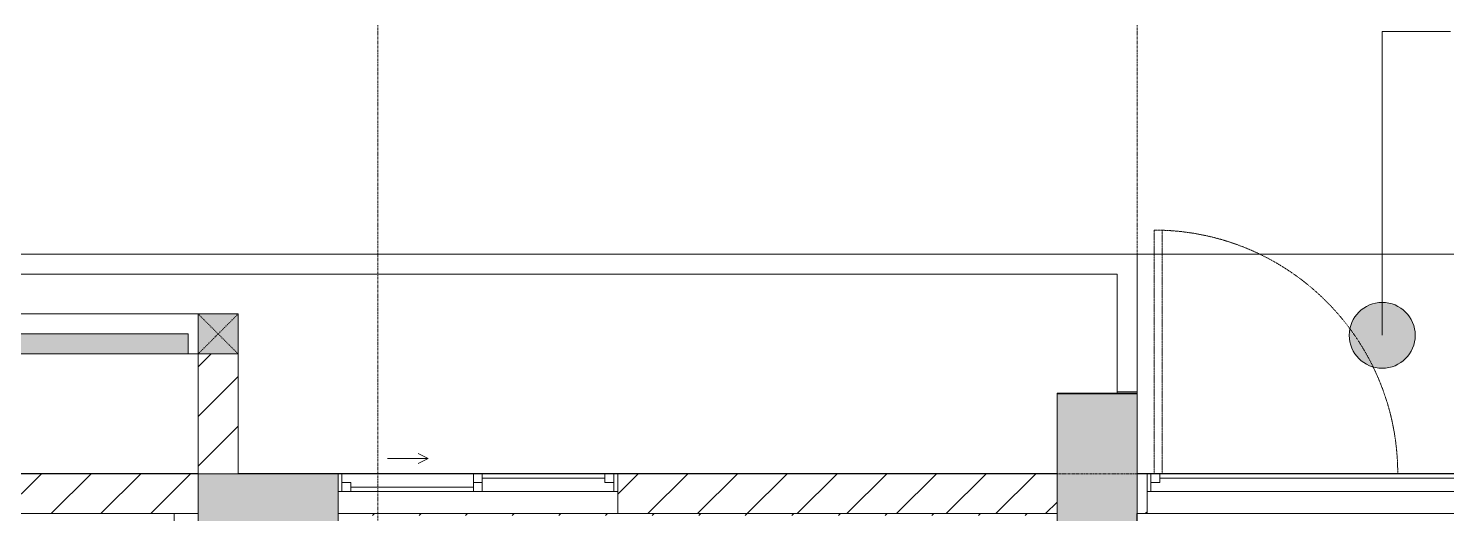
# Model space of a CAD drawing. Header units: millimetres. Extents: x -24439 to 198341, y -52871 to 149926.
# Drawn here: x 37103 to 44202, y 78037 to 80467 of the extents above; entities that cross this region are included whole.
import ezdxf

# ---------------------------------------------------------------- set-up
doc = ezdxf.new("R2010")
doc.units = ezdxf.units.MM
for name, pattern in [('Dash', [6, 3, -3]), ('Grid Line', [22.225, 12.7, -3.175, 3.175, -3.175]), ('NET VAN', [1.06, 0.53, -0.53]), ('Overhead', [3.96875, 2.38125, -1.5875])]:
    doc.linetypes.add(name, pattern=pattern)
for name, color, linetype, lineweight in [('0-1', 7, 'Continuous', 5), ('A-ANNO-NOTE', 131, 'Continuous', 9), ('A-DETL-GENF-2', 9, 'NET VAN', 9), ('A-DOOR', 31, 'Continuous', 9), ('A-FLOR', 192, 'Continuous', 9), ('A-GLAZ', 151, 'Continuous', 9), ('A-GLAZ-CWMG', 51, 'Continuous', 9), ('A-WALL', 113, 'Continuous', 9), ('A-WALL-3', 113, 'Continuous', 18), ('A-WALL-PATT-2', 9, 'Continuous', 9), ('A-WALL-PATT-3', 111, 'Continuous', 9), ('G-IMPT', 8, 'Continuous', 9), ('I-WALL-1', 253, 'Continuous', 18), ('M-EQPM', 50, 'Continuous', 9), ('S-COLS', 52, 'Continuous', 9), ('S-COLS-1', 254, 'Continuous', 5), ('S-COLS-2', 253, 'Continuous', 18), ('S-COLS-3', 9, 'Continuous', 9), ('S-COLS-4', 52, 'Continuous', 18), ('S-COLS-HDLN', 52, 'Dash', 9), ('S-GRID-1', 1, 'Grid Line', 9), ('S-STRS-MBND', 31, 'Overhead', 9)]:
    doc.layers.add(name, color=color, linetype=linetype, lineweight=lineweight)
pattern_1 = [(45, (0, 0), (-124.4508, 124.4508), [])]

# ---------------------------------------------------------------- blocks, each defined once
blk = doc.blocks.new('NCV_TKTC_KET CAU_rvt-1-TKCS_MB ĐỊNH VỊ CAO ĐỘ THIẾT KẾ')
at = {"layer": 'S-COLS-1'}
for points in [[(42652.6, 77936.9), (42652.6, 78636.9), (42252.6, 78636.9), (42252.6, 77936.9)], [(38037.4, 77886.9), (38652.6, 77886.9), (38652.6, 78236.9), (37952.6, 78236.9), (37952.6, 77886.9)]]:
    blk.add_hatch(color=256, dxfattribs=at).paths.add_polyline_path(points)
at = {"layer": 'S-COLS-2'}
for p, q in [((42652.6, 78636.9), (42252.6, 78636.9)), ((42252.6, 78636.9), (42252.6, 77936.9)), ((42652.6, 77936.9), (42652.6, 78636.9)), ((37952.6, 78236.9), (37952.6, 77886.9)), ((38652.6, 78236.9), (37952.6, 78236.9)), ((38652.6, 77886.9), (38652.6, 78036.9))]:
    blk.add_line(p, q, dxfattribs=at)
blk = doc.blocks.new('NCV_TKTC_TANG 1_rvt-1-TKCS_MB ĐỊNH VỊ CAO ĐỘ THIẾT KẾ')
at = {"layer": 'A-WALL-PATT-2'}
h = blk.add_hatch(dxfattribs=at)
h.set_pattern_fill('FP_3', color=256, style=0, pattern_type=2)
h.set_pattern_definition([(45, (0, 0), (-116.67262, 116.67262), [])])
h.paths.add_polyline_path([(38652.6, 78026.9), (42252.6, 78026.9), (42252.6, 78036.9), (38652.6, 78036.9)])
at = {"layer": 'I-WALL-1'}
for p, q in [((38652.6, 78036.9), (38652.6, 78026.9)), ((42252.6, 78036.9), (40052.6, 78036.9)), ((42252.6, 78026.9), (42252.6, 78036.9))]:
    blk.add_line(p, q, dxfattribs=at)
blk = doc.blocks.new('1_FAMILY RVT - W01-WxH 1400x1400xmm-411185-TKCS_MB ĐỊNH VỊ CAO ĐỘ THIẾT KẾ')
at = {"layer": 'A-GLAZ'}
for p, q in [((-700, 103.81), (700, 103.81)), ((-700, -96.19), (-700, 103.81)), ((700, 103.81), (700, -96.19)), ((-700, -7.29), (-680.95, -7.29)), ((-680.95, -7.29), (-22.225, -7.29)), ((-680.95, -96.19), (-680.95, -7.29)), ((-636.5, -51.74), (-680.95, -51.74)), ((-636.5, -96.19), (-636.5, -51.74)), ((-22.225, -7.29), (22.225, -7.29)), ((-22.225, -7.29), (-22.225, -96.19)), ((22.225, -51.74), (-22.225, -51.74)), ((22.225, -7.29), (636.5, -7.29)), ((22.225, -96.19), (22.225, -7.29)), ((22.225, -29.515), (636.5, -29.515)), ((636.5, -7.29), (700, -7.29)), ((636.5, -51.74), (636.5, -7.29)), ((680.95, -51.74), (636.5, -51.74)), ((680.95, -96.19), (680.95, -7.29)), ((700, -96.19), (-700, -96.19)), ((-700, -96.19), (-636.5, -96.19)), ((-636.5, -73.965), (-22.225, -73.965)), ((-636.5, -96.19), (-22.225, -96.19)), ((-22.225, -96.19), (22.225, -96.19)), ((22.225, -96.19), (680.95, -96.19)), ((680.95, -96.19), (700, -96.19)), ((248.4, -172.39), (299.2, -146.99)), ((248.4, -172.39), (299.2, -197.79)), ((248.4, -172.39), (451.6, -172.39))]:
    blk.add_line(p, q, dxfattribs=at)
blk = doc.blocks.new('FD_01 - FD_01-1200x2200mm-1787918-TKCS_MB ĐỊNH VỊ CAO ĐỘ THIẾT KẾ')
at = {"layer": 'A-DETL-GENF-2'}
for p, q in [((570, -100), (570, -1320)), ((610, -1320), (610, -100)), ((570, -1320), (610, -1320))]:
    blk.add_line(p, q, dxfattribs=at)
blk.add_arc((610, -100), 1220, 180, 268.12111, dxfattribs=at)
blk = doc.blocks.new('1_FAMILY RVT - W01-WxH 1000x3200-3536800-TKCS_MB ĐỊNH VỊ CAO ĐỘ THIẾT KẾ')
at = {"layer": 'A-GLAZ'}
for p, q in [((698.4, 172.39), (749.2, 197.79)), ((698.4, 172.39), (749.2, 146.99)), ((698.4, 172.39), (901.6, 172.39)), ((-1600, 96.19), (-1600, -103.81)), ((1600, 96.19), (-1600, 96.19)), ((-1600, 96.19), (-1536.5, 96.19)), ((-1580.95, 96.19), (-1580.95, 7.29)), ((-1536.5, 96.19), (-22.225, 96.19)), ((-1536.5, 96.19), (-1536.5, 51.74)), ((-1536.5, 73.965), (-22.225, 73.965)), ((-22.225, 7.29), (-22.225, 96.19)), ((-22.225, 96.19), (22.225, 96.19)), ((22.225, 96.19), (1580.95, 96.19)), ((22.225, 96.19), (22.225, 7.29)), ((1580.95, 96.19), (1600, 96.19)), ((1580.95, 96.19), (1580.95, 7.29)), ((1600, -103.81), (1600, 96.19)), ((-1600, 7.29), (-1580.95, 7.29)), ((-1536.5, 51.74), (-1580.95, 51.74)), ((-1580.95, 7.29), (-22.225, 7.29)), ((22.225, 51.74), (-22.225, 51.74)), ((-22.225, 7.29), (22.225, 7.29)), ((22.225, 29.515), (1536.5, 29.515)), ((22.225, 7.29), (1536.5, 7.29)), ((1536.5, 51.74), (1536.5, 7.29)), ((1580.95, 51.74), (1536.5, 51.74)), ((1536.5, 7.29), (1600, 7.29)), ((-1600, -103.81), (1600, -103.81))]:
    blk.add_line(p, q, dxfattribs=at)
blk = doc.blocks.new('TKTC_XREF_251221_MB TANG 1 - TKTC_XREF_260130_MB TANG 1_dwg-4202109-TKCS_MB ĐỊNH VỊ CAO ĐỘ THIẾT KẾ')
at = {"layer": 'G-IMPT'}
for p, q in [((-165199, -323108.1), (-167199, -323108.1)), ((-160899.1, -323108.1), (-164999, -323108.1)), ((-165318.8, -323309.7), (-165318.8, -323349.7))]:
    blk.add_line(p, q, dxfattribs=at)
at = {"layer": 'G-IMPT', "flags": 128}
blk.add_lwpolyline([(-157199.1, -323108.1), (-160499, -323108.1), (-160499, -322706.4), (-160899, -322706.4), (-160899, -322709.7)], dxfattribs=at)
blk = doc.blocks.new('TKTC_XREF_251221_MB TANG 1 - TKTC_XREF_251221_MB TANG 1-2038492-TKCS_MB ĐỊNH VỊ CAO ĐỘ THIẾT KẾ')
blk.add_blockref('TKTC_XREF_251221_MB TANG 1 - TKTC_XREF_260130_MB TANG 1_dwg-4202109-TKCS_MB ĐỊNH VỊ CAO ĐỘ THIẾT KẾ', (169499.1, 384109.7))
blk = doc.blocks.new('Rectangular Mullion - 50 x 100mm-3196915-TKCS_MB ĐỊNH VỊ CAO ĐỘ THIẾT KẾ')
at = {"layer": 'A-GLAZ-CWMG'}
blk.add_hatch(color=256, dxfattribs=at).paths.add_polyline_path([(36927.6, 78836.9), (36927.6, 78936.9), (36002.6, 78936.9), (36002.6, 78836.9), (36826.9, 78836.9)])
for p, q in [((36002.6, 78836.9), (36002.6, 78936.9)), ((36002.6, 78936.9), (36927.6, 78936.9)), ((36927.6, 78936.9), (36927.6, 78836.9)), ((36927.6, 78836.9), (36002.6, 78836.9))]:
    blk.add_line(p, q, dxfattribs=at)
blk = doc.blocks.new('G1_SOF - BO TRU - 200x200-3196954-TKCS_MB ĐỊNH VỊ CAO ĐỘ THIẾT KẾ')
at = {"layer": 'S-COLS-3'}
blk.add_hatch(color=256, dxfattribs=at).paths.add_polyline_path([(100, -100), (100, 100), (-100, 100), (-100, -100)])
at = {"layer": 'S-COLS-4'}
for p, q in [((100, 100), (-100, 100)), ((-100, 100), (-100, -100)), ((100, -100), (100, 100)), ((-100, -100), (100, -100))]:
    blk.add_line(p, q, dxfattribs=at)
at = {"layer": 'S-COLS-HDLN'}
for p, q in [((100, 100), (-100, -100)), ((-100, 100), (100, -100))]:
    blk.add_line(p, q, dxfattribs=at)

msp = doc.modelspace()

# ---------------------------------------------------------------- hatches: boundary and pattern name
at = {"layer": 'A-ANNO-NOTE'}
h = msp.add_hatch(color=256, dxfattribs=at)
edge = h.paths.add_edge_path()
edge.add_arc((43880.2, 78929.9), 165, 0, 360)
at = {"layer": 'A-WALL-PATT-3'}
h = msp.add_hatch(dxfattribs=at)
h.set_pattern_fill('FP_1', color=256, style=0, pattern_type=2)
h.set_pattern_definition(pattern_1)
h.paths.add_polyline_path([(37952.6, 78236.9), (38152.6, 78236.9), (38152.6, 78836.9), (37952.6, 78836.9), (37952.6, 78334.5)])
h = msp.add_hatch(dxfattribs=at)
h.set_pattern_fill('FP_1', color=256, style=0, pattern_type=2)
h.set_pattern_definition(pattern_1)
h.paths.add_polyline_path([(37952.6, 78036.9), (37952.6, 78236.9), (34052.6, 78236.9), (34052.6, 78036.9), (36177.6, 78036.9), (36177.6, 78041.9), (36227.6, 78041.9), (36227.6, 78036.9), (36826.9, 78036.9)])
h = msp.add_hatch(dxfattribs=at)
h.set_pattern_fill('FP_1', color=256, style=0, pattern_type=2)
h.set_pattern_definition(pattern_1)
h.paths.add_polyline_path([(40052.6, 78036.9), (42252.6, 78036.9), (42252.6, 78236.9), (40052.6, 78236.9)])
h = msp.add_hatch(dxfattribs=at)
h.set_pattern_fill('FP_1', color=256, style=0, pattern_type=2)
h.set_pattern_definition(pattern_1)
h.paths.add_polyline_path([(45952.6, 78036.9), (45952.6, 78236.9), (45902.6, 78236.9), (45902.6, 78036.9)])
h.paths.add_polyline_path([(42652.6, 78036.9), (42702.6, 78036.9), (42702.6, 78236.9), (42652.6, 78236.9)])

# ---------------------------------------------------------------- linework, layer by layer
at = {"layer": 'A-ANNO-NOTE'}
for p, q in [((43880.2, 80451.7), (44221, 80451.7)), ((43880.2, 78929.9), (43880.2, 80451.7))]:
    msp.add_line(p, q, dxfattribs=at)
msp.add_circle((43880.2, 78929.9), 165, dxfattribs=at)
at = {"layer": 'A-FLOR'}
for p, q in [((45952.6, 79336.9), (42652.6, 79336.9)), ((42552.6, 78636.9), (42552.6, 78646.9)), ((42652.6, 78646.9), (42652.6, 78636.9))]:
    msp.add_line(p, q, dxfattribs=at)
at = {"layer": 'A-WALL'}
for p, q in [((36103.5, 79336.9), (42652.6, 79336.9)), ((42652.6, 79336.9), (42652.6, 78646.9)), ((42552.6, 79236.9), (36103.5, 79236.9)), ((42552.6, 78646.9), (42552.6, 79236.9)), ((35952.6, 79036.9), (37952.6, 79036.9)), ((37952.6, 78836.9), (37902.6, 78836.9)), ((42552.6, 78646.9), (42652.6, 78646.9)), ((42662.6, 78036.9), (42702.6, 78036.9))]:
    msp.add_line(p, q, dxfattribs=at)
at = {"layer": 'A-WALL-3'}
for p, q in [((37952.6, 78836.9), (37952.6, 78036.9)), ((38152.6, 78236.9), (38152.6, 78836.9)), ((37952.6, 78236.9), (34052.6, 78236.9)), ((37952.6, 78236.9), (38152.6, 78236.9)), ((42252.6, 78236.9), (40052.6, 78236.9)), ((42252.6, 78036.9), (42252.6, 78236.9)), ((42702.6, 78236.9), (42652.6, 78236.9)), ((42652.6, 78236.9), (42652.6, 78036.9)), ((36227.6, 78036.9), (37952.6, 78036.9)), ((40052.6, 78036.9), (42252.6, 78036.9)), ((42652.6, 78036.9), (42662.6, 78036.9))]:
    msp.add_line(p, q, dxfattribs=at)
at = {"layer": 'S-GRID-1'}
for p, q in [((38852.6, 20960.6), (38852.6, 80482.7)), ((42652.6, 20960.6), (42652.6, 80482.7)), ((131551.8, 78236.9), (29351.8, 78236.9))]:
    msp.add_line(p, q, dxfattribs=at)
at = {"layer": 'S-STRS-MBND'}
for p, q in [((42652.2, 78036.9), (42702.6, 78036.9)), ((42652.2, 76336.9), (42652.2, 78036.9))]:
    msp.add_line(p, q, dxfattribs=at)

# ---------------------------------------------------------------- block references
at = {"layer": '0-1'}
for name in ['NCV_TKTC_KET CAU_rvt-1-TKCS_MB ĐỊNH VỊ CAO ĐỘ THIẾT KẾ', 'NCV_TKTC_TANG 1_rvt-1-TKCS_MB ĐỊNH VỊ CAO ĐỘ THIẾT KẾ']:
    msp.add_blockref(name, (0, 0), dxfattribs=at)
at = {"layer": 'A-DOOR', "rotation": 180}
msp.add_blockref('FD_01 - FD_01-1200x2200mm-1787918-TKCS_MB ĐỊNH VỊ CAO ĐỘ THIẾT KẾ', (43347.6, 78136.9), dxfattribs=at)
at = {"layer": 'A-GLAZ', "rotation": 180}
msp.add_blockref('1_FAMILY RVT - W01-WxH 1400x1400xmm-411185-TKCS_MB ĐỊNH VỊ CAO ĐỘ THIẾT KẾ', (39352.6, 78140.7), dxfattribs=at)
at = {"layer": 'A-GLAZ'}
msp.add_blockref('1_FAMILY RVT - W01-WxH 1000x3200-3536800-TKCS_MB ĐỊNH VỊ CAO ĐỘ THIẾT KẾ', (44302.6, 78140.7), dxfattribs=at)
at = {"layer": 'A-GLAZ-CWMG'}
msp.add_blockref('Rectangular Mullion - 50 x 100mm-3196915-TKCS_MB ĐỊNH VỊ CAO ĐỘ THIẾT KẾ', (975, 0), dxfattribs=at)
at = {"layer": 'M-EQPM'}
msp.add_blockref('TKTC_XREF_251221_MB TANG 1 - TKTC_XREF_251221_MB TANG 1-2038492-TKCS_MB ĐỊNH VỊ CAO ĐỘ THIẾT KẾ', (33652.6, 17236.9), dxfattribs=at)
at = {"layer": 'S-COLS'}
msp.add_blockref('G1_SOF - BO TRU - 200x200-3196954-TKCS_MB ĐỊNH VỊ CAO ĐỘ THIẾT KẾ', (38052.6, 78936.9), dxfattribs=at)

doc.saveas('drawing.dxf')
